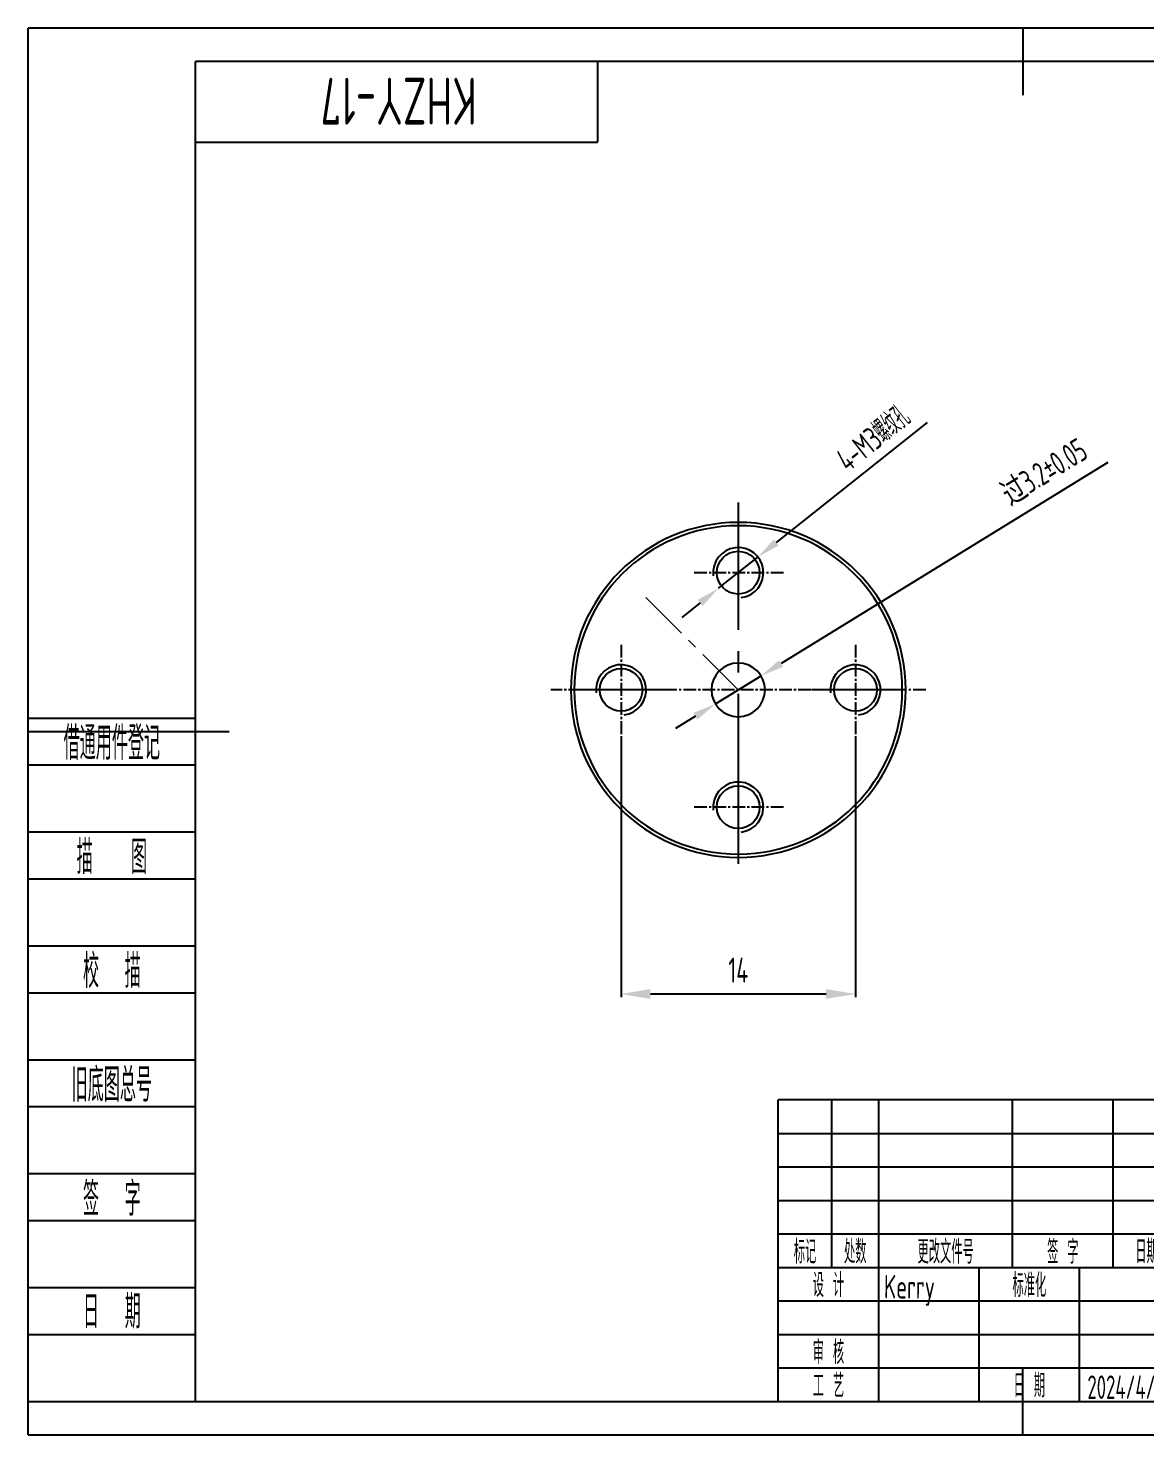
# Model space of a CAD drawing. Header units: inches. Extents: x -10 to 109, y -2 to 82.
# Drawn here: x -10 to 56.7, y -2 to 82 of the extents above; entities that cross this region are included whole.
import ezdxf
from ezdxf.enums import TextEntityAlignment as Align

# ---------------------------------------------------------------- set-up
doc = ezdxf.new("R2010")
doc.units = ezdxf.units.IN
doc.header["$LTSCALE"] = 0.4
doc.header["$MEASUREMENT"] = 0
doc.header["$PDMODE"] = 3
doc.header["$PDSIZE"] = 0.3125
doc.linetypes.add('CENTER', pattern=[0.6, 0.375, -0.075, 0.075, -0.075])
doc.linetypes.add('CENTER2', pattern=[28.575, 19.05, -3.175, 3.175, -3.175])
doc.layers.get('0').update_dxf_attribs({"linetype": 'CONTINUOUS'})
doc.layers.get('Defpoints').update_dxf_attribs({"linetype": 'CONTINUOUS'})
for name, color, linetype in [('1轮廓实线层', 7, 'CONTINUOUS'), ('2细线层', 4, 'CONTINUOUS'), ('3中心线层', 1, 'CENTER2'), ('6文字层', 3, 'CONTINUOUS'), ('7标注层', 4, 'CONTINUOUS'), ('DIM', 211, 'CONTINUOUS'), ('图框层', 7, 'CONTINUOUS')]:
    doc.layers.add(name, color=color, linetype=linetype)
doc.styles.add('PC_TEXTSTYLE', font='ISOCP.SHX', dxfattribs={"width": 0.707, "bigfont": 'GBCBIG.SHX'})
doc.dimstyles.new('GB_DIAMETER', dxfattribs={"dimtxt": 3.5, "dimasz": 3.5, "dimexe": 1, "dimexo": 0, "dimgap": 1.5, "dimtad": 1, "dimjust": 4, "dimdsep": 46, "dimtxsty": 'PC_TEXTSTYLE', "dimcen": 0, "dimclrd": 256, "dimclrt": 3, "dimadec": 0, "dimazin": 2, "dimtp": 0.1, "dimtm": 0.1, "dimtfac": 0.71, "dimtdec": 3, "dimtmove": 0, "dimatfit": 2, "dimfxl": 1, "dimtfill": 1, "dimarcsym": 0})
doc.dimstyles.new('GB_LINEAR', dxfattribs={"dimtxt": 3.5, "dimasz": 3.5, "dimexe": 1, "dimexo": 0, "dimgap": 1.5, "dimtad": 1, "dimdsep": 46, "dimtxsty": 'PC_TEXTSTYLE', "dimcen": 0, "dimclrd": 256, "dimclrt": 3, "dimadec": 0, "dimazin": 2, "dimtp": 0.1, "dimtm": 0.1, "dimtfac": 0.71, "dimtdec": 3, "dimtmove": 0, "dimatfit": 3, "dimfxl": 1, "dimtfill": 1, "dimarcsym": 0})

# ---------------------------------------------------------------- blocks, each defined once
blk = doc.blocks.new('*D2')
at = {"layer": '7标注层', "color": 0, "lineweight": -2}
for p, q in [((25.412, 39.715), (25.412, 24.128)), ((39.412, 39.715), (39.412, 24.128))]:
    blk.add_line(p, q, dxfattribs=at)
at = {"layer": '7标注层', "lineweight": -2}
blk.add_line((27.162, 24.326), (37.662, 24.326), dxfattribs=at)
at = {"layer": '7标注层'}
for points in [[(27.162, 24.617), (27.162, 24.034), (25.412, 24.326)], [(37.662, 24.034), (37.662, 24.617), (39.412, 24.326)]]:
    blk.add_solid(points, dxfattribs=at)
at = {"layer": 'Defpoints', "color": 0}
for p in [(25.412, 39.784), (39.412, 39.784), (39.412, 24.326)]:
    blk.add_point(p, dxfattribs=at)
at = {"layer": '7标注层', "color": 3, "insert": (32.412, 25.751), "char_height": 1.5, "attachment_point": 5, "style": 'PC_TEXTSTYLE', "bg_fill": 3, "box_fill_scale": 1.25, "bg_fill_color": 257, "bg_fill_transparency": 0}
blk.add_mtext('14', dxfattribs=at)
blk = doc.blocks.new('_ClosedBlank')
at = {"color": 0, "linetype": 'ByBlock', "lineweight": -2}
for p, q in [((-1, 0.167), (0, 0)), ((-1, 0.167), (-1, -0.167)), ((0, 0), (-1, -0.167))]:
    blk.add_line(p, q, dxfattribs=at)
blk = doc.blocks.new('*D3')
at = {"layer": '7标注层', "lineweight": -2}
for p, q in [((54.479, 56.072), (34.967, 44.057)), ((31.05, 41.645), (33.774, 43.323)), ((29.857, 40.911), (28.665, 40.177))]:
    blk.add_line(p, q, dxfattribs=at)
at = {"layer": '7标注层'}
for points in [[(34.844, 44.256), (35.089, 43.858), (33.774, 43.323)], [(29.98, 40.712), (29.735, 41.11), (31.05, 41.645)]]:
    blk.add_solid(points, dxfattribs=at)
at = {"layer": 'Defpoints', "color": 0}
for p in [(33.774, 43.323), (31.05, 41.645)]:
    blk.add_point(p, dxfattribs=at)
at = {"layer": '7标注层', "color": 3, "insert": (50.693, 55.479), "char_height": 1.4, "attachment_point": 5, "rotation": 31.62275, "style": 'PC_TEXTSTYLE', "bg_fill": 3, "box_fill_scale": 1.25, "bg_fill_color": 257, "bg_fill_transparency": 0}
blk.add_mtext('{\\fsimsun|b0|i0|c134|p54;过}{3.2%%p0.05}', dxfattribs=at)
blk = doc.blocks.new('ZwmFrameMain_A4^_^无分区图框^_^landscape')
at = {"layer": '1轮廓实线层'}
for p, q in [((123.5, 205), (123.5, 195)), ((0, 0), (0, 200)), ((267, 200), (0, 200)), ((-25, 100), (5, 100)), ((123.5, -5), (123.5, 5)), ((0, 0), (267, 0))]:
    blk.add_line(p, q, dxfattribs=at)
at = {"layer": '2细线层'}
for p, q in [((-25, -5), (-25, 205)), ((272, 205), (-25, 205)), ((-25, -5), (272, -5))]:
    blk.add_line(p, q, dxfattribs=at)
blk = doc.blocks.new('ZwmFrameMain_标题栏1')
at = {"layer": '1轮廓实线层'}
for p, q in [((-180, 0), (-180, 45)), ((0, 45), (-180, 45)), ((-172, 20), (-172, 45)), ((-165, 20), (-165, 45)), ((-145, 20), (-145, 45)), ((-130, 20), (-130, 45)), ((-120, 0), (-120, 45)), ((0, 0), (0, 45)), ((-60, 30), (0, 30)), ((-180, 20), (-60, 20)), ((-165, 0), (-165, 20)), ((-150, 0), (-150, 20)), ((-135, 0), (-135, 20)), ((-60, 15), (0, 15)), ((-180, 0), (0, 0))]:
    blk.add_line(p, q, dxfattribs=at)
at = {"layer": '1轮廓实线层', "color": 7}
for p, q in [((-60, 0), (-60, 45)), ((-180, 25), (-120, 25))]:
    blk.add_line(p, q, dxfattribs=at)
at = {"layer": '2细线层'}
for p, q in [((-180, 40), (-120, 40)), ((-180, 35), (-120, 35)), ((-180, 30), (-120, 30)), ((-90, 0), (-90, 20)), ((-75, 6), (-75, 20)), ((-180, 15), (-120, 15)), ((-120, 14), (-60, 14)), ((-112.5, 6), (-112.5, 14)), ((-105, 6), (-105, 14)), ((-97.5, 6), (-97.5, 14)), ((-180, 10), (-120, 10)), ((-180, 5), (-120, 5)), ((-120, 6), (-60, 6))]:
    blk.add_line(p, q, dxfattribs=at)
at = {"layer": '6文字层', "style": 'PC_TEXTSTYLE', "width": 0.667}
for s, p in [('标记', (-176, 22.5)), ('处数', (-168.5, 22.5)), (' 更改文件号 ', (-155, 22.5)), (' 签 字 ', (-137.5, 22.5)), (' 日期 ', (-125, 22.5)), (' 设 计 ', (-172.5, 17.51)), (' 标准化 ', (-142.5, 17.51)), (' 图 样 标 记 ', (-105, 17)), (' 重 量 ', (-82.5, 17)), (' 比 例 ', (-67.5, 17)), (' 审 核 ', (-172.5, 7.5)), (' 工 艺 ', (-172.5, 2.5)), (' 日 期 ', (-142.5, 2.5)), ('共       页', (-105, 3)), ('第       页', (-75, 3))]:
    blk.add_text(s, height=3.5, dxfattribs=at).set_placement(p, align=Align.MIDDLE)
at = {"layer": '6文字层', "style": 'PC_TEXTSTYLE', "flags": 8}
for tag, height, width, p, p2 in [('企业名称', 5, 3.445461, (-54.29, 34.82), (-5.27, 34.82)), ('产品名称或材料标记', 7, 1.034456, (-113.46, 28.64), (-66.42, 28.64)), ('图样名称', 5, 3.480264, (-54.79, 19.98), (-5.27, 19.98)), ('标准化', 3.5, 1.756036, (-133.83, 15.37), (-120.75, 15.37)), ('重量', 3.5, 2.448074, (-88.46, 7.54), (-76.55, 7.54)), ('比例', 3.5, 2.367734, (-73.35, 7.54), (-61.93, 7.54)), ('图样代号', 5, 3.489916, (-54.79, 5.63), (-5.52, 5.63)), ('审核', 3.5, 2.723972, (-163.99, 5.37), (-150.63, 5.37)), ('工艺', 3.5, 2.851598, (-164.21, 0.37), (-150.89, 0.37)), ('共几页', 3.5, 0.953151, (-108.58, 1.48), (-101.56, 1.48)), ('日期', 3.5, 2.733185, (-133.83, 0.37), (-120.75, 0.37))]:
    blk.add_attdef(tag, text='', height=height, dxfattribs=dict(at, width=width)).set_placement(p, p2, align=Align.FIT)
at = {"layer": '6文字层', "style": 'PC_TEXTSTYLE', "width": 9.901758, "flags": 8}
blk.add_attdef('设计', text='', height=3.5, rotation=359.5768, dxfattribs=at).set_placement((-164.23, 15.37), (-150.37, 15.27), align=Align.FIT)
at = {"layer": '6文字层', "color": 3, "style": 'PC_TEXTSTYLE', "width": 0.96618, "flags": 8}
blk.add_attdef('第几页', text='', height=3.5, dxfattribs=at).set_placement((-78.29, 1.5), (-71.16, 1.5), align=Align.FIT)
at = {"layer": '6文字层', "color": 0, "style": 'PC_TEXTSTYLE', "width": 0.715273, "flags": 8}
blk.add_attdef('图纸张数', text='', height=3.5, dxfattribs=at).set_placement((-2.66, -3.87), (4.46, -3.87), align=Align.FIT)
blk = doc.blocks.new('ZwmFrameMain_图样代号')
at = {"layer": '2细线层', "linetype": 'Continuous'}
for p in [(60, 0), (0, -12)]:
    blk.add_line(p, (60, -12), dxfattribs=at)
at = {"layer": '6文字层', "style": 'PC_TEXTSTYLE', "width": 2.827942}
blk.add_attdef('图样代号', text='', height=7, rotation=180, dxfattribs=at).set_placement((58.24, -2.4), (2.35, -2.4), align=Align.FIT)
blk = doc.blocks.new('ZwmFrameMain_附加栏')
at = {"layer": '2细线层'}
for p, q in [((-25, 102), (0, 102)), ((-25, 95), (0, 95)), ((-25, 85), (0, 85)), ((-25, 78), (0, 78)), ((-25, 68), (0, 68)), ((-25, 61), (0, 61)), ((-25, 51), (0, 51)), ((-25, 44), (0, 44)), ((-25, 34), (0, 34)), ((-25, 27), (0, 27)), ((-25, 17), (0, 17)), ((-25, 10), (0, 10)), ((-25, 0), (0, 0))]:
    blk.add_line(p, q, dxfattribs=at)
at = {"layer": '6文字层', "color": 3, "style": 'PC_TEXTSTYLE'}
for s, width, p in [('借通用件登记', 0.667, (-12.5, 98.5)), ('描   图', 0.6667, (-12.5, 81.5)), ('校  描', 0.667, (-12.5, 64.5)), ('旧底图总号', 0.667, (-12.5, 47.5)), ('签  字', 0.667, (-12.5, 30.5)), ('日  期', 0.667, (-12.49, 13.6))]:
    blk.add_text(s, height=5, dxfattribs=dict(at, width=width)).set_placement(p, align=Align.MIDDLE)
at = {"layer": '6文字层', "style": 'PC_TEXTSTYLE'}
for tag, width, p, p2 in [('借通用件登记', 0.671328, (-23.44, 86.36), (-1.25, 86.36)), ('描图', 2.120922, (-23.44, 69.36), (-1.25, 69.36)), ('校图', 2.149976, (-23.75, 52.06), (-1.25, 52.06)), ('旧底图总号', 0.761452, (-22.84, 35.67), (-1.86, 35.67)), ('签字', 2.026939, (-23.14, 18.37), (-1.56, 18.37)), ('日期', 1.89999, (-22.84, 1.37), (-2.17, 1.37))]:
    blk.add_attdef(tag, text='', height=5, dxfattribs=dict(at, width=width)).set_placement(p, p2, align=Align.FIT)
blk = doc.blocks.new('*D23')
at = {"layer": '7标注层', "lineweight": -2}
for p, q in [((43.7, 58.457), (34.682, 51.289)), ((31.238, 48.551), (33.586, 50.417)), ((30.142, 47.679), (29.046, 46.808))]:
    blk.add_line(p, q, dxfattribs=at)
at = {"layer": '7标注层'}
for points in [[(34.537, 51.471), (34.827, 51.106), (33.586, 50.417)], [(30.287, 47.497), (29.997, 47.862), (31.238, 48.551)]]:
    blk.add_solid(points, dxfattribs=at)
at = {"layer": 'Defpoints', "color": 0}
for p in [(33.586, 50.417), (31.238, 48.551)]:
    blk.add_point(p, dxfattribs=at)
at = {"layer": '7标注层', "color": 3, "insert": (40.458, 57.524), "char_height": 1.4, "attachment_point": 5, "rotation": 38.4811, "style": 'PC_TEXTSTYLE', "bg_fill": 3, "box_fill_scale": 1.25, "bg_fill_color": 257, "bg_fill_transparency": 0}
blk.add_mtext('4-M3螺纹孔', dxfattribs=at)

msp = doc.modelspace()

# ---------------------------------------------------------------- linework, layer by layer
msp.add_circle((25.412, 42.484), 1.275)
at = {"layer": '2细线层'}
msp.add_arc((25.412, 42.484), 1.5, 277, 187, dxfattribs=at)
at = {"layer": '3中心线层'}
msp.add_line((28.112, 42.484), (22.712, 42.484), dxfattribs=at)

# ---------------------------------------------------------------- block references
at = {"layer": '图框层'}
ref = msp.add_blockref('ZwmFrameMain_图样代号', (0, 80), dxfattribs=dict(at, xscale=0.4, yscale=0.4, zscale=0.4))
ref.add_attrib('图样代号', 'KHZY-17', dxfattribs={"layer": '6文字层', "height": 2.8, "rotation": 180, "style": 'PC_TEXTSTYLE', "width": 0.707}).set_placement((12.117, 79.039), align=Align.CENTER)
at = {"layer": '图框层', "xscale": 0.4, "yscale": 0.4, "zscale": 0.4}
msp.add_blockref('ZwmFrameMain_附加栏', (0, 0), dxfattribs=at)
at = {"layer": '图框层'}
ref = msp.add_blockref('ZwmFrameMain_标题栏1', (106.8, 0), dxfattribs=dict(at, xscale=0.4, yscale=0.4, zscale=0.4))
ref.add_attrib('产品名称或材料标记', '7075铝', dxfattribs={"layer": '6文字层', "height": 2.8, "style": 'PC_TEXTSTYLE', "width": 0.707}).set_placement((70.823, 11.454), align=Align.CENTER)
ref.add_attrib('设计', 'Kerry', (41.109, 6.149), dxfattribs={"layer": '6文字层', "height": 1.4, "rotation": 359.57685, "style": 'PC_TEXTSTYLE', "width": 0.707})
ref.add_attrib('日期', '2024/4/24', dxfattribs={"layer": '6文字层', "height": 1.4, "style": 'PC_TEXTSTYLE', "width": 0.57954}).set_placement((53.266, 0.149), (58.499, 0.149), align=Align.FIT)
ref.add_attrib('图样名称', '40×20×40系列主舵盘（四孔）尺寸图', dxfattribs={"layer": '6文字层', "height": 2, "style": 'PC_TEXTSTYLE', "width": 0.684938}).set_placement((84.886, 7.991), (104.693, 7.991), align=Align.FIT)
ref.add_attrib('图样代号', 'KHZY-17', dxfattribs={"layer": '6文字层', "height": 2, "style": 'PC_TEXTSTYLE', "width": 0.707}).set_placement((94.74, 2.252), align=Align.CENTER)
ref.add_attrib('比例', '2.5:1', dxfattribs={"layer": '6文字层', "height": 1.4, "style": 'PC_TEXTSTYLE', "width": 0.707}).set_placement((79.743, 3.017), align=Align.CENTER)

# ---------------------------------------------------------------- dimensions: what is measured, and where the dimension line sits
at = {"layer": '7标注层'}
dim = msp.add_linear_dim(base=(39.412, 24.326), p1=(25.412, 39.784), p2=(39.412, 39.784), dimstyle='GB_LINEAR', override={"dimscale": 0.5, "dimtxt": 3, "dimasz": 3.5, "dimexe": 0.396, "dimexo": 0.1375, "dimgap": 1.5, "dimtad": 1, "dimdec": 0, "dimlfac": 1, "dimzin": 0, "dimpost": '<>', "dimsah": 0, "dimcen": 0.198, "dimse1": 0, "dimse2": 0, "dimsd1": 0, "dimsd2": 0, "dimtp": 0, "dimtm": 0, "dimtofl": 1, "dimldrblk": 'ClosedBlank', "dimtvp": 0.1, "dimtfill": 1, "dimtfillclr": 0, "dimtzin": 0}, dxfattribs=at)
dim.commit()
dim.dimension.update_dxf_attribs({"geometry": '*D2', "text_midpoint": (32.412, 24.326), "dimtype": 160})

# ---------------------------------------------------------------- next in the draw order: linework, layer by layer
msp.add_circle((32.412, 35.484), 1.275)
at = {"layer": '2细线层'}
msp.add_arc((32.412, 35.484), 1.5, 277, 187, dxfattribs=at)
at = {"layer": '3中心线层', "ltscale": 0.1}
for p, q in [((25.412, 45.184), (25.412, 39.784)), ((35.112, 35.484), (29.712, 35.484))]:
    msp.add_line(p, q, dxfattribs=at)
at = {"layer": '3中心线层'}
msp.add_line((32.412, 38.184), (32.412, 32.784), dxfattribs=at)

# ---------------------------------------------------------------- next in the draw order: dimensions: what is measured, and where the dimension line sits
at = {"layer": '7标注层'}
dim = msp.add_diameter_dim_2p(p1=(31.05, 41.645), p2=(33.774, 43.323), text='{\\fsimsun|b0|i0|c134|p54;过}{<>%%p0.05}', dimstyle='GB_DIAMETER', override={"dimscale": 0.4, "dimpost": '<>', "dimatfit": 0, "dimtvp": 0.1, "dimtfill": 1, "dimtfillclr": 0}, dxfattribs=at)
dim.commit()
dim.dimension.update_dxf_attribs({"geometry": '*D3', "text_midpoint": (51.469, 54.218), "dimtype": 163})

# ---------------------------------------------------------------- next in the draw order: linework, layer by layer
for centre in [(32.412, 49.484), (39.412, 42.484)]:
    msp.add_circle(centre, 1.275)
at = {"color": 7, "linetype": 'Continuous', "lineweight": 25}
for radius, start, end in [(10, 0, 180), (9.8, 0, 180), (1.6, 0, 180), (10, 180, 0), (9.8, 180, 0), (1.6, 180, 0)]:
    msp.add_arc((32.412, 42.484), radius, start, end, dxfattribs=at)
at = {"layer": '2细线层'}
for centre in [(32.412, 49.484), (39.412, 42.484)]:
    msp.add_arc(centre, 1.5, 277, 187, dxfattribs=at)
at = {"layer": '3中心线层'}
for p, q in [((32.412, 53.684), (32.412, 31.284)), ((32.412, 52.184), (32.412, 46.784))]:
    msp.add_line(p, q, dxfattribs=at)
at = {"layer": '3中心线层', "ltscale": 0.1}
for p, q in [((35.112, 49.484), (29.712, 49.484)), ((39.412, 45.184), (39.412, 39.784)), ((43.612, 42.484), (21.212, 42.484)), ((42.112, 42.484), (36.712, 42.484))]:
    msp.add_line(p, q, dxfattribs=at)
at = {"layer": 'DIM', "color": 1, "linetype": 'CENTER', "lineweight": 5, "ltscale": 20}
msp.add_line((32.412, 42.484), (26.755, 48.141), dxfattribs=at)

# ---------------------------------------------------------------- next in the draw order: block references
at = {"layer": '图框层', "xscale": 0.4, "yscale": 0.4, "zscale": 0.4}
msp.add_blockref('ZwmFrameMain_A4^_^无分区图框^_^landscape', (0, 0), dxfattribs=at)

# ---------------------------------------------------------------- next in the draw order: dimensions: what is measured, and where the dimension line sits
at = {"layer": '7标注层'}
dim = msp.add_diameter_dim_2p(p1=(31.238, 48.551), p2=(33.586, 50.417), text='4-M<>螺纹孔', dimstyle='GB_DIAMETER', override={"dimscale": 0.4, "dimgap": 1.5, "dimtad": 1, "dimjust": 4, "dimtih": 0, "dimtoh": 0, "dimdec": 2, "dimlfac": 1, "dimpost": '<>', "dimcen": 0, "dimse1": 0, "dimse2": 0, "dimsd1": 0, "dimsd2": 0, "dimtix": 0, "dimtofl": 1, "dimatfit": 0, "dimtvp": 0.1}, dxfattribs=at)
dim.commit()
dim.dimension.update_dxf_attribs({"geometry": '*D23', "text_midpoint": (41.259, 56.516), "dimtype": 163})

doc.saveas('drawing.dxf')
